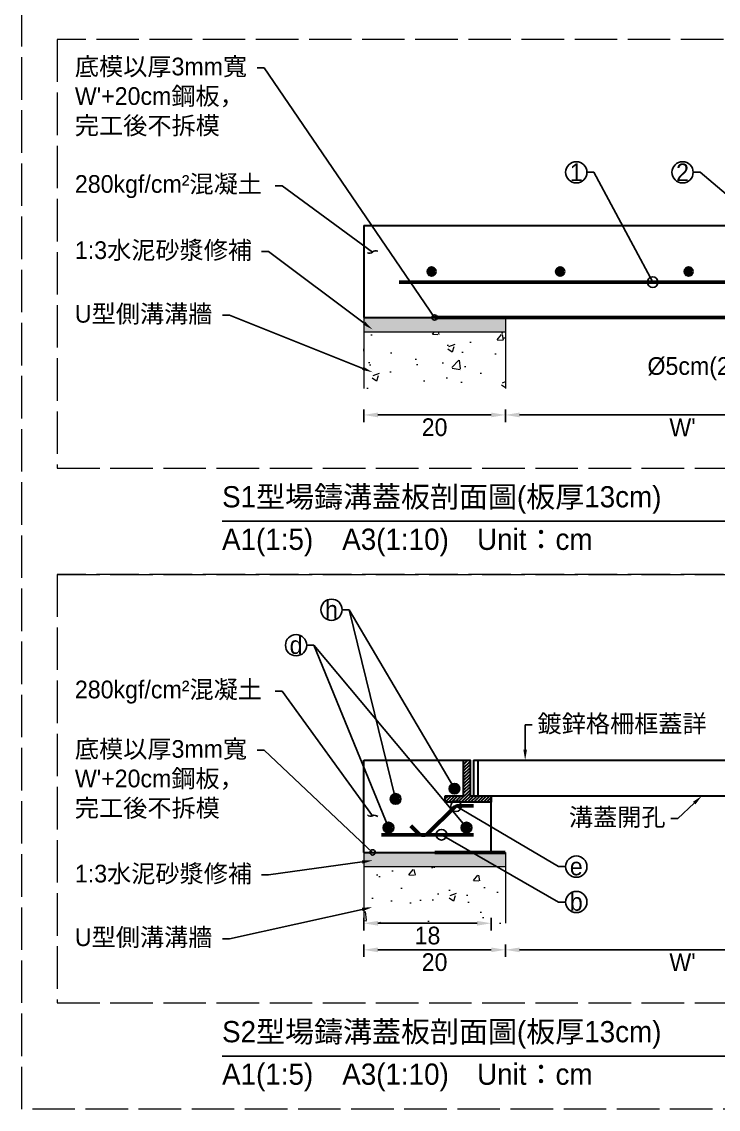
# Model space of a CAD drawing. Extents: x -2931 to 4779, y -2120 to 304.
# Drawn here: x -2000.9 to -1804.2, y -1307.5 to -1000.5 of the extents above; entities that cross this region are included whole.
import ezdxf
from ezdxf import colors
from ezdxf.entities.mleader import LeaderData, LeaderLine
from ezdxf.math import Vec2, Vec3

# ---------------------------------------------------------------- set-up
doc = ezdxf.new("R2010")
doc.units = 0
doc.header["$MEASUREMENT"] = 0
doc.linetypes.add('ACAD_ISO02W100', pattern=[15, 12, -3])
doc.layers.add('一、4.基本-隱藏', color=9, linetype='ACAD_ISO02W100', lineweight=20, plot=False)
doc.layers.add('三、3.文字-註解文字', color=2, linetype='Continuous')
for name, color, linetype, lineweight in [('二、1.繪圖-既有設施', 8, 'Continuous', 20), ('二、2.繪圖-施作項目', 181, 'Continuous', 30), ('二、5.繪圖-鋼筋', 60, 'Continuous', 50), ('二、6.繪圖-其他施作項目', 35, 'Continuous', 30)]:
    doc.layers.add(name, color=color, linetype=linetype, lineweight=lineweight)
doc.styles.add('次圖名(詳圖)', font='MS PGothic.ttf', dxfattribs={"height": 6})
doc.styles.add('註解文字', font='MS PGothic.ttf', dxfattribs={"height": 5})
doc.dimstyles.new('註解文字', dxfattribs={"dimtxt": 5, "dimasz": 4, "dimexe": 2, "dimexo": 2.5, "dimgap": 1, "dimtad": 2, "dimzin": 0, "dimdsep": 46, "dimtxsty": '註解文字', "dimcen": 0.1, "dimclrd": 256, "dimclre": 256, "dimclrt": 256, "dimadec": 0, "dimazin": 0, "dimtfac": 1, "dimtofl": 0, "dimtmove": 0, "dimatfit": 3, "dimfxl": 1.5, "dimfxlon": 1, "dimtolj": 1, "dimtzin": 0, "dimlwd": -1, "dimlwe": -1, "dimarcsym": 1})

# ---------------------------------------------------------------- blocks, each defined once
blk = doc.blocks.new('_Integral')
at = {"color": 0, "linetype": 'ByBlock', "lineweight": -2}
for centre, start, end in [((0.44, -0.09), 102, 168), ((-0.44, 0.09), 282, 348)]:
    blk.add_arc(centre, 0.454, start, end, dxfattribs=at)
blk = doc.blocks.new('_Small')
at = {"color": 0, "linetype": 'ByBlock', "lineweight": -2}
blk.add_circle((0, 0), 0.25, dxfattribs=at)
blk = doc.blocks.new('*D215')
at = {"layer": 'Defpoints', "color": 0, "transparency": 16777216}
for p in [(-1904.31, -1083.96), (-1864.31, -1083.96), (-1864.31, -1111.46)]:
    blk.add_point(p, dxfattribs=at)
at = {"layer": '三、3.文字-註解文字', "transparency": 16777216}
for p, q in [((-1904.31, -1109.96), (-1904.31, -1113.46)), ((-1864.31, -1109.96), (-1864.31, -1113.46)), ((-1900.31, -1111.46), (-1868.31, -1111.46))]:
    blk.add_line(p, q, dxfattribs=at)
for points in [[(-1900.31, -1110.8), (-1900.31, -1112.13), (-1904.31, -1111.46)], [(-1868.31, -1110.8), (-1868.31, -1112.13), (-1864.31, -1111.46)]]:
    blk.add_solid(points, dxfattribs=at)
at = {"layer": '三、3.文字-註解文字', "transparency": 16777216, "insert": (-1884.31, -1114.96), "char_height": 5, "attachment_point": 5, "style": '註解文字'}
blk.add_mtext('\\A1;20', dxfattribs=at)
blk = doc.blocks.new('*D216')
at = {"layer": 'Defpoints', "color": 0, "transparency": 16777216}
for p in [(-1864.31, -1083.96), (-1764.31, -1083.96), (-1764.31, -1111.46)]:
    blk.add_point(p, dxfattribs=at)
at = {"layer": '三、3.文字-註解文字', "transparency": 16777216}
for p, q in [((-1864.31, -1109.96), (-1864.31, -1113.46)), ((-1764.31, -1109.96), (-1764.31, -1113.46)), ((-1860.31, -1111.46), (-1768.31, -1111.46))]:
    blk.add_line(p, q, dxfattribs=at)
for points in [[(-1860.31, -1110.8), (-1860.31, -1112.13), (-1864.31, -1111.46)], [(-1768.31, -1110.8), (-1768.31, -1112.13), (-1764.31, -1111.46)]]:
    blk.add_solid(points, dxfattribs=at)
at = {"layer": '三、3.文字-註解文字', "transparency": 16777216, "insert": (-1814.31, -1114.96), "char_height": 5, "attachment_point": 5, "style": '註解文字'}
blk.add_mtext("\\A1;W'", dxfattribs=at)
blk = doc.blocks.new('*D221')
at = {"layer": 'Defpoints', "color": 0, "transparency": 16777216}
for p in [(-1904.31, -1244.96), (-1864.31, -1244.96), (-1864.31, -1262.46)]:
    blk.add_point(p, dxfattribs=at)
at = {"layer": '三、3.文字-註解文字', "transparency": 16777216}
for p, q in [((-1904.31, -1260.96), (-1904.31, -1264.46)), ((-1864.31, -1260.96), (-1864.31, -1264.46)), ((-1900.31, -1262.46), (-1868.31, -1262.46))]:
    blk.add_line(p, q, dxfattribs=at)
for points in [[(-1900.31, -1261.8), (-1900.31, -1263.13), (-1904.31, -1262.46)], [(-1868.31, -1261.8), (-1868.31, -1263.13), (-1864.31, -1262.46)]]:
    blk.add_solid(points, dxfattribs=at)
at = {"layer": '三、3.文字-註解文字', "transparency": 16777216, "insert": (-1884.31, -1265.96), "char_height": 5, "attachment_point": 5, "style": '註解文字'}
blk.add_mtext('\\A1;20', dxfattribs=at)
blk = doc.blocks.new('*D222')
at = {"layer": 'Defpoints', "color": 0, "transparency": 16777216}
for p in [(-1864.31, -1244.96), (-1764.31, -1244.96), (-1764.31, -1262.46)]:
    blk.add_point(p, dxfattribs=at)
at = {"layer": '三、3.文字-註解文字', "transparency": 16777216}
for p, q in [((-1864.31, -1260.96), (-1864.31, -1264.46)), ((-1764.31, -1260.96), (-1764.31, -1264.46)), ((-1860.31, -1262.46), (-1768.31, -1262.46))]:
    blk.add_line(p, q, dxfattribs=at)
for points in [[(-1860.31, -1261.8), (-1860.31, -1263.13), (-1864.31, -1262.46)], [(-1768.31, -1261.8), (-1768.31, -1263.13), (-1764.31, -1262.46)]]:
    blk.add_solid(points, dxfattribs=at)
at = {"layer": '三、3.文字-註解文字', "transparency": 16777216, "insert": (-1814.31, -1265.96), "char_height": 5, "attachment_point": 5, "style": '註解文字'}
blk.add_mtext("\\A1;W'", dxfattribs=at)
blk = doc.blocks.new('*D219')
at = {"layer": 'Defpoints', "color": 0, "transparency": 16777216}
for p in [(-1904.31, -1234.96), (-1868.31, -1234.96), (-1868.31, -1254.96)]:
    blk.add_point(p, dxfattribs=at)
at = {"layer": '三、3.文字-註解文字', "transparency": 16777216}
for p, q in [((-1904.31, -1253.46), (-1904.31, -1256.96)), ((-1900.31, -1254.96), (-1872.31, -1254.96)), ((-1868.31, -1253.46), (-1868.31, -1256.96))]:
    blk.add_line(p, q, dxfattribs=at)
for points in [[(-1900.31, -1254.3), (-1900.31, -1255.63), (-1904.31, -1254.96)], [(-1872.31, -1254.3), (-1872.31, -1255.63), (-1868.31, -1254.96)]]:
    blk.add_solid(points, dxfattribs=at)
at = {"layer": '三、3.文字-註解文字', "transparency": 16777216, "insert": (-1886.31, -1258.46), "char_height": 5, "attachment_point": 5, "style": '註解文字'}
blk.add_mtext('\\A1;18', dxfattribs=at)

msp = doc.modelspace()

# ---------------------------------------------------------------- hatches: boundary and pattern name
at = {"layer": '二、1.繪圖-既有設施'}
h = msp.add_hatch(dxfattribs=at)
h.set_pattern_fill('CROSS', color=256, scale=0.2)
h.set_pattern_definition([(0, (-457023.2273, -667278.6937), (1.27, 1.27), [0.635, -1.905]), (90, (-457022.9098, -667279.0112), (-1.27, 1.27), [0.635, -1.905])])
h.paths.add_polyline_path([(-1864.307, -1083.964), (-1904.307, -1083.964), (-1904.307, -1087.964), (-1864.307, -1087.964)])
h.paths.add_polyline_path([(-1724.307, -1083.964), (-1764.307, -1083.964), (-1764.307, -1087.964), (-1724.307, -1087.964)])
h = msp.add_hatch(dxfattribs=at)
h.set_pattern_fill('AR-CONC', color=256, scale=0.1)
h.set_pattern_definition([(50, (-457023.227, -667278.694), (18.2184669, -1.59390855), [1.905, -20.955]), (355, (-457023.227, -667278.694), (-3.52434214, 19.10568452), [1.524, -16.7640584]), (100.4514447, (-457021.709, -667278.826), (14.6941247, 17.5117752), [1.6190009, -17.80902446]), (46.1842, (-457023.227, -667273.614), (27.1079041, -4.2042328), [2.8575, -31.4325]), (96.6355576, (-457020.968, -667273.964), (23.7404134, 24.7426125), [2.4285023, -26.7135608]), (351.184151, (-457023.227, -667273.614), (23.7404134, 24.7426125), [2.2859967, -25.1459732]), (21, (-457020.687, -667274.884), (15.16143913, -10.22651982), [1.905, -20.955]), (326, (-457020.687, -667274.884), (6.18020283, 18.4187966), [1.524, -16.764]), (71.451445, (-457019.424, -667275.736), (21.34164193, 8.1922769), [1.6190009, -17.80899376]), (37.5, (-457023.227, -667278.6937), (0.308860325, 8.455503887), [0, -16.5608, 0, -17.018, 0, -16.8275]), (7.5, (-457023.227, -667278.694), (6.68196625, 10.01805748), [0, -9.7028, 0, -16.1798, 0, -6.4135]), (327.5, (-457028.8915, -667278.694), (13.559059517, -0.5728744), [0, -6.35, 0, -19.812, 0, -26.289]), (317.5, (-457031.431, -667278.694), (14.81291814, 2.5426491), [0, -8.255, 0, -13.1572, 0, -18.669])])
h.paths.add_polyline_path([(-1764.307, -1103.964), (-1724.307, -1103.964), (-1724.307, -1087.964), (-1764.307, -1087.964)])
h.paths.add_polyline_path([(-1904.307, -1103.964), (-1864.307, -1103.964), (-1864.307, -1087.964), (-1904.307, -1087.964)])
h = msp.add_hatch(dxfattribs=at)
h.set_pattern_fill('CROSS', color=256, scale=0.2)
h.set_pattern_definition([(0, (-457263.2273, -667429.6937), (1.27, 1.27), [0.635, -1.905]), (90, (-457262.9098, -667430.0112), (-1.27, 1.27), [0.635, -1.905])])
h.paths.add_polyline_path([(-1864.307, -1234.964), (-1868.307, -1234.964), (-1904.307, -1234.964), (-1904.307, -1238.964), (-1864.307, -1238.964)])
h.paths.add_polyline_path([(-1724.307, -1234.964), (-1764.307, -1234.964), (-1764.307, -1238.964), (-1724.307, -1238.964)])
h = msp.add_hatch(dxfattribs=at)
h.set_pattern_fill('AR-CONC', color=256, scale=0.1)
h.set_pattern_definition([(50, (-457263.227, -667429.694), (18.2184669, -1.59390855), [1.905, -20.955]), (355, (-457263.227, -667429.694), (-3.52434214, 19.10568452), [1.524, -16.7640584]), (100.4514447, (-457261.709, -667429.826), (14.6941247, 17.5117752), [1.6190009, -17.80902446]), (46.1842, (-457263.227, -667424.614), (27.1079041, -4.2042328), [2.8575, -31.4325]), (96.6355576, (-457260.968, -667424.964), (23.7404134, 24.7426125), [2.4285023, -26.7135608]), (351.184151, (-457263.227, -667424.614), (23.7404134, 24.7426125), [2.2859967, -25.1459732]), (21, (-457260.687, -667425.884), (15.16143913, -10.22651982), [1.905, -20.955]), (326, (-457260.687, -667425.884), (6.18020283, 18.4187966), [1.524, -16.764]), (71.451445, (-457259.424, -667426.736), (21.34164193, 8.1922769), [1.6190009, -17.80899376]), (37.5, (-457263.227, -667429.6937), (0.308860325, 8.455503887), [0, -16.5608, 0, -17.018, 0, -16.8275]), (7.5, (-457263.227, -667429.694), (6.68196625, 10.01805748), [0, -9.7028, 0, -16.1798, 0, -6.4135]), (327.5, (-457268.8915, -667429.694), (13.559059517, -0.5728744), [0, -6.35, 0, -19.812, 0, -26.289]), (317.5, (-457271.431, -667429.694), (14.81291814, 2.5426491), [0, -8.255, 0, -13.1572, 0, -18.669])])
h.paths.add_polyline_path([(-1764.307, -1254.964), (-1724.307, -1254.964), (-1724.307, -1238.964), (-1764.307, -1238.964)])
h.paths.add_polyline_path([(-1904.307, -1254.964), (-1864.307, -1254.964), (-1864.307, -1238.964), (-1904.307, -1238.964)])
at = {"layer": '二、5.繪圖-鋼筋'}
h = msp.add_hatch(color=256, dxfattribs=at)
h.dxf.hatch_style = 1
h.paths.add_polyline_path([(-1884.147, -1070.964, 1), (-1886.147, -1070.964, 1)])
h = msp.add_hatch(color=256, dxfattribs=at)
h.dxf.hatch_style = 1
h.paths.add_polyline_path([(-1847.867, -1070.964, 1), (-1849.867, -1070.964, 1)])
h = msp.add_hatch(color=256, dxfattribs=at)
h.dxf.hatch_style = 1
h.paths.add_polyline_path([(-1811.587, -1070.964, 1), (-1813.587, -1070.964, 1)])
h = msp.add_hatch(color=256, dxfattribs=at)
h.dxf.hatch_style = 1
h.paths.add_polyline_path([(-1877.707, -1216.964, 1), (-1879.707, -1216.964, 1)])
h = msp.add_hatch(color=256, dxfattribs=at)
h.dxf.hatch_style = 1
h.paths.add_polyline_path([(-1894.307, -1219.864, 1), (-1896.307, -1219.864, 1)])
h = msp.add_hatch(color=256, dxfattribs=at)
h.dxf.hatch_style = 1
h.paths.add_polyline_path([(-1896.307, -1227.964, 1), (-1898.307, -1227.964, 1)])
h = msp.add_hatch(color=256, dxfattribs=at)
h.dxf.hatch_style = 1
h.paths.add_polyline_path([(-1874.307, -1227.964, 1), (-1876.307, -1227.964, 1)])
at = {"layer": '二、6.繪圖-其他施作項目'}
h = msp.add_hatch(dxfattribs=at)
h.set_pattern_fill('ANSI31', color=256, scale=0.2)
h.set_pattern_definition([(45, (581.3614, -3250.019), (-0.4490128, 0.4490128), [])])
h.paths.add_polyline_path([(-1874.307, -1208.964), (-1876.107, -1208.964), (-1876.107, -1218.964), (-1881.307, -1218.964), (-1881.307, -1220.764), (-1868.307, -1220.764), (-1868.307, -1218.964), (-1874.307, -1218.964)])
h.paths.add_polyline_path([(-1762.307, -1218.964), (-1768.307, -1218.964), (-1768.307, -1220.764), (-1755.307, -1220.764), (-1755.307, -1218.964), (-1760.507, -1218.964), (-1760.507, -1208.964), (-1762.307, -1208.964)])

# ---------------------------------------------------------------- linework, layer by layer
at = {"layer": '一、4.基本-隱藏'}
for points in [[(-2000.855, -800.464), (-1220.855, -800.464), (-1220.855, -1307.464), (-2000.855, -1307.464)], [(-1637.759, -1005.464), (-1990.855, -1005.464), (-1990.855, -1126.464), (-1637.759, -1126.464)], [(-1637.759, -1156.464), (-1990.855, -1156.464), (-1990.855, -1277.464), (-1637.759, -1277.464)]]:
    msp.add_lwpolyline(points, close=True, dxfattribs=at)
for points in [[(-1990.855, -1126.464), (-1637.759, -1126.464)], [(-1990.855, -1156.464), (-1637.759, -1156.464)]]:
    msp.add_lwpolyline(points, dxfattribs=at)
at = {"layer": '三、3.文字-註解文字'}
for points in [[(-1944.307, -1141.464), (-1684.307, -1141.464)], [(-1944.307, -1292.464), (-1684.307, -1292.464)]]:
    msp.add_lwpolyline(points, dxfattribs=at)
at = {"layer": '三、3.文字-註解文字', "color": 144}
msp.add_lwpolyline([(-1895.307, -1219.864), (-1908.407, -1166.464)], dxfattribs=at)
at = {"layer": '三、3.文字-註解文字'}
for centre in [(-1844.307, -1042.964), (-1814.307, -1042.964), (-1913.407, -1166.464), (-1923.407, -1176.464), (-1844.307, -1238.964), (-1844.307, -1248.964)]:
    msp.add_circle(centre, 3, dxfattribs=at)
at = {"layer": '三、3.文字-註解文字', "color": 144}
msp.add_circle((-1895.307, -1219.864), 1.5, dxfattribs=at)
at = {"layer": '二、1.繪圖-既有設施'}
for points in [[(-1904.307, -1083.964), (-1904.307, -1103.964)], [(-1864.307, -1083.964), (-1864.307, -1103.964)], [(-1904.307, -1087.964), (-1864.307, -1087.964)], [(-1904.307, -1234.964), (-1904.307, -1254.964)], [(-1868.307, -1234.964), (-1864.307, -1234.964)], [(-1864.307, -1234.964), (-1864.307, -1254.964)], [(-1904.307, -1238.964), (-1864.307, -1238.964)]]:
    msp.add_lwpolyline(points, dxfattribs=at)
at = {"layer": '二、2.繪圖-施作項目'}
for points in [[(-1904.307, -1057.964), (-1724.307, -1057.964)], [(-1904.307, -1057.964), (-1904.307, -1083.964)], [(-1904.307, -1083.964), (-1724.307, -1083.964)], [(-1904.307, -1208.964), (-1876.107, -1208.964)], [(-1904.307, -1234.964), (-1904.307, -1208.964)], [(-1868.307, -1234.964), (-1868.307, -1218.964)], [(-1904.307, -1234.964), (-1868.307, -1234.964)]]:
    msp.add_lwpolyline(points, dxfattribs=at)
at = {"layer": '二、5.繪圖-鋼筋'}
for points in [[(-1894.307, -1073.964), (-1734.407, -1073.964)], [(-1899.307, -1229.964), (-1873.307, -1229.964)]]:
    msp.add_lwpolyline(points, dxfattribs=at)
msp.add_lwpolyline([(-1873.307, -1221.764), (-1877.479, -1221.764, 0.1989124), (-1878.893, -1222.35), (-1886.093, -1229.55, -0.4142136), (-1888.921, -1229.55), (-1891.043, -1227.429)], format="xyb", dxfattribs=at)
for centre in [(-1885.147, -1070.964), (-1848.867, -1070.964), (-1812.587, -1070.964), (-1878.707, -1216.964), (-1895.307, -1219.864), (-1897.307, -1227.964), (-1875.307, -1227.964)]:
    msp.add_circle(centre, 1, dxfattribs=at)
at = {"layer": '二、6.繪圖-其他施作項目', "linetype": 'Continuous', "const_width": 1}
for points in [[(-1884.307, -1083.964), (-1744.307, -1083.964)], [(-1884.307, -1234.964), (-1864.307, -1234.964)]]:
    msp.add_lwpolyline(points, dxfattribs=at)
at = {"layer": '二、6.繪圖-其他施作項目'}
msp.add_lwpolyline([(-1881.307, -1218.964), (-1876.107, -1218.964), (-1876.107, -1208.964), (-1874.307, -1208.964), (-1874.307, -1218.964), (-1868.307, -1218.964), (-1868.307, -1220.764), (-1881.307, -1220.764)], close=True, dxfattribs=at)
for points in [[(-1873.307, -1208.964), (-1873.307, -1218.964)], [(-1873.307, -1208.964), (-1763.307, -1208.964)], [(-1872.107, -1208.964), (-1872.107, -1218.964)], [(-1873.307, -1218.964), (-1763.307, -1218.964)]]:
    msp.add_lwpolyline(points, dxfattribs=at)

# ---------------------------------------------------------------- texts
at = {"layer": '三、3.文字-註解文字'}
for s, width, gutter_width, insert, char_height, attachment_point, style in [('1', 8.38231, 30, (-1844.307, -1042.964), 5, 5, '註解文字'), ('2', 8.38231, 30, (-1814.307, -1042.964), 5, 5, '註解文字'), ('S{\\fMS PGothic|b0|i0|c128|p34;1型場鑄溝蓋板剖面圖(板厚13cm)}', 215.37549, 15, (-1944.307, -1135.464), 6, 4, '次圖名(詳圖)'), ('{\\fMS PGothic|b0|i0|c128|p34;A1(1:}5{\\fMS PGothic|b0|i0|c128|p34;)\u3000A3(1:}1{\\fMS PGothic|b0|i0|c128|p34;0)^IUnit：cm}', 136.03259, 15, (-1944.307, -1147.464), 6, 4, '次圖名(詳圖)'), ('h', 8.38231, 30, (-1913.407, -1166.464), 5, 5, '註解文字'), ('d', 8.38231, 30, (-1923.407, -1176.464), 5, 5, '註解文字'), ('e', 8.38231, 30, (-1844.307, -1238.964), 5, 5, '註解文字'), ('b', 8.38231, 30, (-1844.307, -1248.964), 5, 5, '註解文字'), ('S{\\fMS PGothic|b0|i0|c128|p34;2型場鑄溝蓋板剖面圖(板厚13cm)}', 215.37549, 15, (-1944.307, -1286.464), 6, 4, '次圖名(詳圖)'), ('{\\fMS PGothic|b0|i0|c128|p34;A1(1:}5{\\fMS PGothic|b0|i0|c128|p34;)\u3000A3(1:}1{\\fMS PGothic|b0|i0|c128|p34;0)^IUnit：cm}', 136.03259, 15, (-1944.307, -1298.464), 6, 4, '次圖名(詳圖)')]:
    msp.add_mtext_dynamic_manual_height_columns(s, width=width, gutter_width=gutter_width, heights=[0], dxfattribs=dict(at, insert=insert, char_height=char_height, attachment_point=attachment_point, style=style))

# ---------------------------------------------------------------- dimensions: what is measured, and where the dimension line sits
for base, p1, p2, text, picture, middle in [((-1864.307, -1111.464), (-1904.307, -1083.964), (-1864.307, -1083.964), '20', '*D215', (-1884.307, -1114.964)), ((-1764.307, -1111.464), (-1864.307, -1083.964), (-1764.307, -1083.964), "W'", '*D216', (-1814.307, -1114.964)), ((-1868.307, -1254.964), (-1904.307, -1234.964), (-1868.307, -1234.964), '18', '*D219', (-1886.307, -1258.464)), ((-1864.307, -1262.464), (-1904.307, -1244.964), (-1864.307, -1244.964), '20', '*D221', (-1884.307, -1265.964)), ((-1764.307, -1262.464), (-1864.307, -1244.964), (-1764.307, -1244.964), "W'", '*D222', (-1814.307, -1265.964))]:
    dim = msp.add_linear_dim(base=base, p1=p1, p2=p2, text=text, dimstyle='註解文字', dxfattribs=at)
    dim.commit()
    dim.dimension.update_dxf_attribs({"geometry": picture, "text_midpoint": middle})

# ---------------------------------------------------------------- leaders
ml = msp.add_multileader_mtext('Standard', dxfattribs=at)
ml.set_content("{\\fMS PGothic|b0|i0|c128|p34;底模以厚3mm寬}W'{\\fMS PGothic|b0|i0|c128|p34;+20cm鋼板，完工後不拆模}", color=256, style='註解文字')
ml.set_leader_properties(color=144, linetype='ByLayer', lineweight=-1)
ml.set_arrow_properties(name='SMALL')
ml.build(insert=Vec2(0, 0))
ml.multileader.update_dxf_attribs({"dogleg_length": 2, "arrow_head_size": 3})
ctx = ml.context
ctx.base_point, ctx.char_height, ctx.arrow_head_size, ctx.landing_gap_size, ctx.plane_origin = Vec3(-1987.355, -1013.447), 5, 3, 1.5, Vec3(-1847.606, -1107.453)
notes = []
notes.append((ctx, [(1, (1, 1, 0), (-1932.412, -1013.447), (-1, 0), 2, [(0, [(-1884.307, -1083.964)], 0, [])])]))
ctx.mtext.insert, ctx.mtext.width, ctx.mtext.flow_direction = Vec3(-1985.855, -1010.606), 51.52984, 5
ml = msp.add_multileader_mtext('Standard', dxfattribs=at)
ml.set_content('{\\fMS PGothic|b0|i0|c128|p34; }', color=256, style='註解文字')
ml.set_leader_properties(color=144, linetype='ByLayer', lineweight=-1)
ml.set_arrow_properties(name='SMALL')
ml.build(insert=Vec2(0, 0))
ml.multileader.update_dxf_attribs({"dogleg_length": 2, "arrow_head_size": 6})
ctx = ml.context
ctx.base_point, ctx.char_height, ctx.arrow_head_size, ctx.landing_gap_size, ctx.plane_origin = Vec3(-1846.523, -1042.964), 5, 6, 1.5, Vec3(-1822.718, -1049.618)
ctx.text_align_type = 2
notes.append((ctx, [(0, (1, 1, 0), (-1839.307, -1042.964), (-1, 0), 2, [(0, [(-1822.718, -1073.964)], 0, [])])]))
ctx.mtext.insert, ctx.mtext.alignment, ctx.mtext.flow_direction = Vec3(-1842.807, -1040.464), 3, 5
ml = msp.add_multileader_mtext('Standard', dxfattribs=at)
ml.set_content('{\\fMS PGothic|b0|i0|c128|p34; }', color=256, style='註解文字')
ml.set_leader_properties(color=144, linetype='ByLayer', lineweight=-1)
ml.set_arrow_properties(name='SMALL')
ml.build(insert=Vec2(0, 0))
ml.multileader.update_dxf_attribs({"dogleg_length": 2, "arrow_head_size": 6})
ctx = ml.context
ctx.base_point, ctx.char_height, ctx.arrow_head_size, ctx.landing_gap_size, ctx.plane_origin = Vec3(-1816.523, -1042.964), 5, 6, 1.5, Vec3(-1792.718, -1049.618)
ctx.text_align_type = 2
notes.append((ctx, [(0, (1, 1, 0), (-1809.307, -1042.964), (-1, 0), 2, [(0, [(-1776.307, -1070.964)], 0, [])])]))
ctx.mtext.insert, ctx.mtext.alignment, ctx.mtext.flow_direction = Vec3(-1812.807, -1040.464), 3, 5
ml = msp.add_multileader_mtext('Standard', dxfattribs=at)
ml.set_content('280kgf/cm²混凝土', color=256, style='註解文字')
ml.set_leader_properties(color=144, linetype='ByLayer', lineweight=-1)
ml.set_arrow_properties(name='INTEGRAL')
ml.build(insert=Vec2(0, 0))
ml.multileader.update_dxf_attribs({"dogleg_length": 2, "arrow_head_size": 3})
ctx = ml.context
ctx.base_point, ctx.char_height, ctx.arrow_head_size, ctx.landing_gap_size, ctx.plane_origin = Vec3(-1987.355, -1046.743), 5, 3, 1.5, Vec3(-1847.606, -1094.305)
notes.append((ctx, [(1, (1, 1, 0), (-1927.298, -1046.743), (-1, 0), 2, [(0, [(-1901.807, -1065.464)], 0, [])])]))
ctx.mtext.insert, ctx.mtext.width, ctx.mtext.flow_direction = Vec3(-1985.855, -1043.76), 107.51878, 5
ml = msp.add_multileader_mtext('Standard', dxfattribs=at)
ml.set_content('1:3水泥砂漿修補', color=256, style='註解文字')
ml.set_leader_properties(color=144, linetype='ByLayer', lineweight=-1)
ml.build(insert=Vec2(0, 0))
ml.multileader.update_dxf_attribs({"dogleg_length": 2, "arrow_head_size": 3})
ctx = ml.context
ctx.base_point, ctx.char_height, ctx.arrow_head_size, ctx.landing_gap_size, ctx.plane_origin = Vec3(-1987.355, -1065.284), 5, 3, 1.5, Vec3(-1844.061, -1142.714)
notes.append((ctx, [(1, (1, 1, 0), (-1931.162, -1065.284), (-1, 0), 2, [(0, [(-1901.807, -1087.351)], 0, [])])]))
ctx.mtext.insert, ctx.mtext.width, ctx.mtext.defined_height, ctx.mtext.flow_direction = Vec3(-1985.855, -1062.444), 75.70236, 7.957, 5
ml = msp.add_multileader_mtext('Standard', dxfattribs=at)
ml.set_content('{\\fMS PGothic|b0|i0|c128|p34;U型側溝}溝{\\fMS PGothic|b0|i0|c128|p34;牆}', color=256, style='註解文字')
ml.set_leader_properties(color=144, linetype='ByLayer', lineweight=-1)
ml.build(insert=Vec2(0, 0))
ml.multileader.update_dxf_attribs({"dogleg_length": 2, "arrow_head_size": 3})
ctx = ml.context
ctx.base_point, ctx.char_height, ctx.arrow_head_size, ctx.landing_gap_size, ctx.plane_origin = Vec3(-1987.355, -1083.313), 5, 3, 1.5, Vec3(-1844.061, -1155.658)
notes.append((ctx, [(1, (1, 1, 0), (-1942.213, -1083.313), (-1, 0), 2, [(0, [(-1901.807, -1099.419)], 0, [])])]))
ctx.mtext.insert, ctx.mtext.width, ctx.mtext.defined_height, ctx.mtext.flow_direction = Vec3(-1985.855, -1080.401), 79.19501, 8.736, 5
ml = msp.add_multileader_mtext('Standard', dxfattribs=at)
ml.set_content('%%C5cm(2")開孔{\\fMS PGothic|b0|i0|c128|p34; }', color=256, style='註解文字')
ml.set_leader_properties(color=144, linetype='ByLayer', lineweight=-1)
ml.build(insert=Vec2(0, 0))
ml.multileader.update_dxf_attribs({"dogleg_length": 2, "arrow_head_size": 3})
ctx = ml.context
ctx.base_point, ctx.char_height, ctx.arrow_head_size, ctx.landing_gap_size, ctx.plane_origin = Vec3(-1826.267, -1097.964), 5, 3, 1.5, Vec3(-1769.307, -1087.964)
ctx.text_align_type = 2
notes.append((ctx, [(0, (1, 1, 0), (-1779.307, -1097.964), (-1, 0), 2, [(0, [(-1769.307, -1087.964)], 0, [])])]))
ctx.mtext.insert, ctx.mtext.alignment, ctx.mtext.flow_direction = Vec3(-1782.807, -1095.152), 3, 5
ml = msp.add_multileader_mtext('Standard', dxfattribs=at)
ml.set_content('{\\fMS PGothic|b0|i0|c128|p34; }', color=256, style='註解文字')
ml.set_leader_properties(color=144, linetype='ByLayer', lineweight=-1)
ml.set_arrow_properties(name='SMALL')
ml.build(insert=Vec2(0, 0))
ml.multileader.update_dxf_attribs({"dogleg_length": 2, "arrow_head_size": 6})
ctx = ml.context
ctx.base_point, ctx.char_height, ctx.arrow_head_size, ctx.landing_gap_size, ctx.plane_origin = Vec3(-1915.623, -1166.464), 5, 6, 1.5, Vec3(-1894.109, -1183.201)
ctx.text_align_type = 2
notes.append((ctx, [(0, (1, 1, 0), (-1908.407, -1166.464), (-1, 0), 2, [(0, [(-1878.707, -1216.964)], 0, [])])]))
ctx.mtext.insert, ctx.mtext.alignment, ctx.mtext.flow_direction = Vec3(-1911.907, -1163.964), 3, 5
ml = msp.add_multileader_mtext('Standard', dxfattribs=at)
ml.set_content('{\\fMS PGothic|b0|i0|c128|p34; }', color=256, style='註解文字')
ml.set_leader_properties(color=144, linetype='ByLayer', lineweight=-1)
ml.set_arrow_properties(name='SMALL')
ml.build(insert=Vec2(0, 0))
ml.multileader.update_dxf_attribs({"dogleg_length": 2, "arrow_head_size": 6})
ctx = ml.context
ctx.base_point, ctx.char_height, ctx.arrow_head_size, ctx.landing_gap_size, ctx.plane_origin = Vec3(-1925.623, -1176.464), 5, 6, 1.5, Vec3(-1910.709, -1201.101)
ctx.text_align_type = 2
notes.append((ctx, [(0, (1, 1, 0), (-1918.407, -1176.464), (-1, 0), 2, [(0, [(-1875.307, -1227.964)], 0, [])])]))
ctx.mtext.insert, ctx.mtext.alignment, ctx.mtext.flow_direction = Vec3(-1921.907, -1173.964), 3, 5
ml = msp.add_multileader_mtext('Standard', dxfattribs=at)
ml.set_content('{\\fMS PGothic|b0|i0|c128|p34; }', color=256, style='註解文字')
ml.set_leader_properties(color=144, linetype='ByLayer', lineweight=-1)
ml.set_arrow_properties(name='SMALL')
ml.build(insert=Vec2(0, 0))
ml.multileader.update_dxf_attribs({"dogleg_length": 2, "arrow_head_size": 6})
ctx = ml.context
ctx.base_point, ctx.char_height, ctx.arrow_head_size, ctx.landing_gap_size, ctx.plane_origin = Vec3(-1925.623, -1176.464), 5, 6, 1.5, Vec3(-1912.636, -1206.479)
ctx.text_align_type = 2
notes.append((ctx, [(0, (1, 1, 0), (-1918.407, -1176.464), (-1, 0), 2, [(0, [(-1897.307, -1227.964)], 0, [])])]))
ctx.mtext.insert, ctx.mtext.alignment, ctx.mtext.flow_direction = Vec3(-1921.907, -1173.964), 3, 5
ml = msp.add_multileader_mtext('Standard', dxfattribs=at)
ml.set_content('280kgf/cm²混凝土', color=256, style='註解文字')
ml.set_leader_properties(color=144, linetype='ByLayer', lineweight=-1)
ml.set_arrow_properties(name='INTEGRAL')
ml.build(insert=Vec2(0, 0))
ml.multileader.update_dxf_attribs({"dogleg_length": 2, "arrow_head_size": 3})
ctx = ml.context
ctx.base_point, ctx.char_height, ctx.arrow_head_size, ctx.landing_gap_size, ctx.plane_origin = Vec3(-1987.355, -1189.447), 5, 3, 1.5, Vec3(-1847.606, -1287.633)
notes.append((ctx, [(1, (1, 1, 0), (-1927.298, -1189.447), (-1, 0), 2, [(0, [(-1901.807, -1224.613)], 0, [])])]))
ctx.mtext.insert, ctx.mtext.width, ctx.mtext.flow_direction = Vec3(-1985.855, -1186.464), 107.51878, 5
ml = msp.add_multileader_mtext('Standard', dxfattribs=at)
ml.set_content('{\\fMS PGothic|b0|i0|c128|p34;鍍鋅格柵框蓋詳}', color=256, style='註解文字')
ml.set_leader_properties(color=144, linetype='ByLayer', lineweight=-1)
ml.build(insert=Vec2(0, 0))
ml.multileader.update_dxf_attribs({"dogleg_length": 2, "arrow_head_size": 3})
ctx = ml.context
ctx.base_point, ctx.char_height, ctx.arrow_head_size, ctx.landing_gap_size, ctx.plane_origin = Vec3(-1856.736, -1198.964), 5, 3, 1.5, Vec3(-1876.285, -1255.141)
notes.append((ctx, [(1, (1, 1, 0), (-1858.736, -1198.964), (1, 0), 2, [(0, [(-1858.736, -1208.964)], 0, [])])]))
ctx.mtext.insert, ctx.mtext.width, ctx.mtext.flow_direction = Vec3(-1855.236, -1196.109), 50.82195, 5
ml = msp.add_multileader_mtext('Standard', dxfattribs=at)
ml.set_content("{\\fMS PGothic|b0|i0|c128|p34;底模以厚3mm寬}W'{\\fMS PGothic|b0|i0|c128|p34;+20cm鋼板，完工後不拆模}", color=256, style='註解文字')
ml.set_leader_properties(color=144, linetype='ByLayer', lineweight=-1)
ml.set_arrow_properties(name='SMALL')
ml.build(insert=Vec2(0, 0))
ml.multileader.update_dxf_attribs({"dogleg_length": 2, "arrow_head_size": 3})
ctx = ml.context
ctx.base_point, ctx.char_height, ctx.arrow_head_size, ctx.landing_gap_size, ctx.plane_origin = Vec3(-1987.355, -1206.095), 5, 3, 1.5, Vec3(-1847.606, -1300.781)
notes.append((ctx, [(1, (1, 1, 0), (-1932.412, -1206.095), (-1, 0), 2, [(0, [(-1901.807, -1234.964)], 0, [])])]))
ctx.mtext.insert, ctx.mtext.width, ctx.mtext.flow_direction = Vec3(-1985.855, -1203.254), 51.5148, 5
ml = msp.add_multileader_mtext('Standard', dxfattribs=at)
ml.set_content('{\\fMS PGothic|b0|i0|c128|p34; }', color=256, style='註解文字')
ml.set_leader_properties(color=144, linetype='ByLayer', lineweight=-1)
ml.set_arrow_properties(name='SMALL')
ml.build(insert=Vec2(0, 0))
ml.multileader.update_dxf_attribs({"dogleg_length": 2, "arrow_head_size": 6})
ctx = ml.context
ctx.base_point, ctx.char_height, ctx.arrow_head_size, ctx.landing_gap_size, ctx.plane_origin = Vec3(-1847.307, -1238.964), 5, 6, 1.5, Vec3(-1910.709, -1193.601)
notes.append((ctx, [(1, (1, 1, 0), (-1849.307, -1238.964), (1, 0), 2, [(0, [(-1878.244, -1221.917)], 0, [])])]))
ctx.mtext.insert, ctx.mtext.flow_direction = Vec3(-1845.807, -1236.464), 5
ml = msp.add_multileader_mtext('Standard', dxfattribs=at)
ml.set_content('溝蓋開孔', color=256, style='註解文字')
ml.set_leader_properties(color=144, linetype='ByLayer', lineweight=-1)
ml.build(insert=Vec2(0, 0))
ml.multileader.update_dxf_attribs({"dogleg_length": 2, "arrow_head_size": 3})
ctx = ml.context
ctx.base_point, ctx.char_height, ctx.arrow_head_size, ctx.landing_gap_size, ctx.plane_origin = Vec3(-1848.933, -1225.409), 5, 3, 1.5, Vec3(-1826.376, -1265.141)
ctx.text_align_type = 2
notes.append((ctx, [(0, (1, 1, 0), (-1815.609, -1225.409), (-1, 0), 2, [(0, [(-1808.828, -1218.964)], 0, [])])]))
ctx.mtext.insert, ctx.mtext.width, ctx.mtext.alignment, ctx.mtext.flow_direction = Vec3(-1819.109, -1222.497), 29.56865, 3, 5
ml = msp.add_multileader_mtext('Standard', dxfattribs=at)
ml.set_content('{\\fMS PGothic|b0|i0|c128|p34; }', color=256, style='註解文字')
ml.set_leader_properties(color=144, linetype='ByLayer', lineweight=-1)
ml.set_arrow_properties(name='SMALL')
ml.build(insert=Vec2(0, 0))
ml.multileader.update_dxf_attribs({"dogleg_length": 2, "arrow_head_size": 6})
ctx = ml.context
ctx.base_point, ctx.char_height, ctx.arrow_head_size, ctx.landing_gap_size, ctx.plane_origin = Vec3(-1847.307, -1248.964), 5, 6, 1.5, Vec3(-1910.709, -1198.601)
notes.append((ctx, [(1, (1, 1, 0), (-1849.307, -1248.964), (1, 0), 2, [(0, [(-1882.367, -1229.964)], 0, [])])]))
ctx.mtext.insert, ctx.mtext.flow_direction = Vec3(-1845.807, -1246.464), 5
ml = msp.add_multileader_mtext('Standard', dxfattribs=at)
ml.set_content('1:3水泥砂漿修補', color=256, style='註解文字')
ml.set_leader_properties(color=144, linetype='ByLayer', lineweight=-1)
ml.build(insert=Vec2(0, 0))
ml.multileader.update_dxf_attribs({"dogleg_length": 2, "arrow_head_size": 3})
ctx = ml.context
ctx.base_point, ctx.char_height, ctx.arrow_head_size, ctx.landing_gap_size, ctx.plane_origin = Vec3(-1987.355, -1241.284), 5, 3, 1.5, Vec3(-1844.061, -1293.714)
notes.append((ctx, [(1, (1, 1, 0), (-1931.162, -1241.284), (-1, 0), 2, [(0, [(-1901.807, -1237.247)], 0, [])])]))
ctx.mtext.insert, ctx.mtext.width, ctx.mtext.defined_height, ctx.mtext.flow_direction = Vec3(-1985.855, -1238.444), 75.70236, 7.957, 5
ml = msp.add_multileader_mtext('Standard', dxfattribs=at)
ml.set_content('{\\fMS PGothic|b0|i0|c128|p34;U型側溝}溝{\\fMS PGothic|b0|i0|c128|p34;牆}', color=256, style='註解文字')
ml.set_leader_properties(color=144, linetype='ByLayer', lineweight=-1)
ml.build(insert=Vec2(0, 0))
ml.multileader.update_dxf_attribs({"dogleg_length": 2, "arrow_head_size": 3})
ctx = ml.context
ctx.base_point, ctx.char_height, ctx.arrow_head_size, ctx.landing_gap_size, ctx.plane_origin = Vec3(-1987.355, -1259.313), 5, 3, 1.5, Vec3(-1844.061, -1306.658)
notes.append((ctx, [(1, (1, 1, 0), (-1942.213, -1259.313), (-1, 0), 2, [(0, [(-1901.807, -1250.419)], 0, [])])]))
ctx.mtext.insert, ctx.mtext.width, ctx.mtext.defined_height, ctx.mtext.flow_direction = Vec3(-1985.855, -1256.401), 79.19501, 8.736, 5
for ctx, leaders in notes:
    for number, flags, end, landing, length, lines in leaders:
        leader = LeaderData()
        leader.index, (leader.has_last_leader_line, leader.has_dogleg_vector, leader.attachment_direction) = number, flags
        leader.last_leader_point, leader.dogleg_vector, leader.dogleg_length = Vec3(end), Vec3(landing), length
        for number, points, colour, breaks in lines:
            line = LeaderLine()
            line.index, line.vertices, line.color, line.breaks = number, Vec3.list(points), colors.encode_raw_color(colour), breaks
            leader.lines.append(line)
        ctx.leaders.append(leader)

doc.saveas('drawing.dxf')
